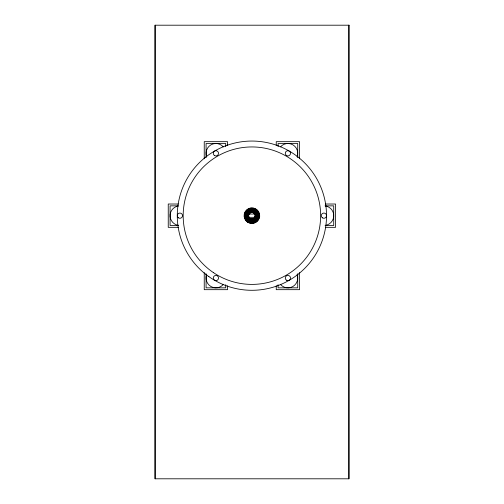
<?xml version="1.0" encoding="UTF-8"?>
<svg xmlns="http://www.w3.org/2000/svg" width="504" height="504" viewBox="0 0 504 504"><rect width="100%" height="100%" fill="white"/><g stroke="black" fill="none" stroke-linecap="round" stroke-linejoin="round"><path stroke-width="0.76" d="M204.246 158.754L204.252 141.668L227.556 141.668L227.556 145.549M206.086 157.639L206.086 143.501L225.716 143.501L225.716 146.645M178.347 204.019L168.248 204.019L168.248 227.323L178.347 227.323M325.458 204.019L335.557 204.019L335.557 227.329L325.458 227.329M177.937 205.852L170.081 205.852L170.081 225.49L177.937 225.49M325.08 205.859L333.717 205.859L333.717 225.49L325.08 225.49M248.434 214.036L255.371 214.036M248.434 217.312L255.371 217.312M348.844 25.2L348.844 478.8M299.559 158.754L299.552 141.668L276.249 141.668L276.249 145.549M299.552 272.588L299.552 289.674L276.249 289.68L276.249 285.793M297.719 157.639L297.719 143.501L278.088 143.501L278.088 146.645M297.719 273.704L297.719 287.841L278.082 287.841L278.082 284.703M227.556 285.793L227.556 289.68L204.252 289.68L204.246 272.588M225.716 284.703L225.716 287.841L206.086 287.847L206.086 273.71M155.156 25.2L155.156 478.8M280.482 146.891A9.815 9.815 0 0 1 297.102 156.75M206.703 156.75A9.815 9.815 0 0 1 223.322 146.891M223.322 284.458A9.815 9.815 0 0 1 206.703 274.598M297.102 274.592A9.815 9.815 0 0 1 280.482 284.458M178.504 225.389A9.815 9.815 0 0 1 178.504 205.953M325.3 205.953A9.815 9.815 0 0 1 325.3 225.389M349.007 25.2L154.993 25.2L154.993 478.8L349.007 478.8L349.007 25.2M286.436 155.49A2.621 2.621 0 0 0 290.512 153.506A2.621 2.621 0 0 0 286.757 150.967A2.621 2.621 0 0 0 286.436 155.49M214.591 155.585A2.621 2.621 0 0 0 218.522 153.317A2.621 2.621 0 0 0 214.591 151.049A2.621 2.621 0 0 0 214.591 155.585M214.433 280.192A2.621 2.621 0 0 0 218.516 278.214A2.621 2.621 0 0 0 214.761 275.675A2.621 2.621 0 0 0 214.433 280.192M286.436 280.192A2.621 2.621 0 0 0 290.512 278.208A2.621 2.621 0 0 0 286.757 275.669A2.621 2.621 0 0 0 286.436 280.192M178.435 217.841A2.621 2.621 0 0 0 182.511 215.857A2.621 2.621 0 0 0 178.756 213.318A2.621 2.621 0 0 0 178.435 217.841M322.434 217.841A2.621 2.621 0 0 0 326.516 215.857A2.621 2.621 0 0 0 322.755 213.318A2.621 2.621 0 0 0 322.434 217.841M213.381 272.588A68.727 68.727 0 0 0 320.456 220.576A68.727 68.727 0 0 0 221.873 153.852A68.727 68.727 0 0 0 213.381 272.588M250.066 218.389A3.276 3.276 0 0 0 255.169 215.907A3.276 3.276 0 0 0 250.469 212.726A3.276 3.276 0 0 0 250.066 218.389M247.521 222.151A7.825 7.825 0 0 0 259.705 216.229A7.825 7.825 0 0 0 248.485 208.637A7.825 7.825 0 0 0 247.521 222.151M247.678 221.911A7.528 7.528 0 0 0 259.415 216.21A7.528 7.528 0 0 0 248.611 208.902A7.528 7.528 0 0 0 247.678 221.911M247.836 221.678A7.251 7.251 0 0 0 259.132 216.191A7.251 7.251 0 0 0 248.737 209.154A7.251 7.251 0 0 0 247.836 221.678M247.993 221.451A6.98 6.98 0 0 0 258.867 216.172A6.98 6.98 0 0 0 248.85 209.393A6.98 6.98 0 0 0 247.993 221.451M248.138 221.237A6.716 6.716 0 0 0 258.602 216.153A6.716 6.716 0 0 0 248.97 209.632A6.716 6.716 0 0 0 248.138 221.237M248.277 221.029A6.47 6.47 0 0 0 258.35 216.134A6.47 6.47 0 0 0 249.077 209.853A6.47 6.47 0 0 0 248.277 221.029M248.415 220.828A6.224 6.224 0 0 0 258.111 216.115A6.224 6.224 0 0 0 249.184 210.073A6.224 6.224 0 0 0 248.415 220.828M248.541 220.639A5.998 5.998 0 0 0 257.884 216.103A5.998 5.998 0 0 0 249.285 210.281A5.998 5.998 0 0 0 248.541 220.639M248.667 220.456A5.777 5.777 0 0 0 257.664 216.084A5.777 5.777 0 0 0 249.379 210.477A5.777 5.777 0 0 0 248.667 220.456M248.787 220.279A5.563 5.563 0 0 0 257.45 216.071A5.563 5.563 0 0 0 249.474 210.672A5.563 5.563 0 0 0 248.787 220.279M248.9 220.116A5.361 5.361 0 0 0 257.248 216.058A5.361 5.361 0 0 0 249.562 210.848A5.361 5.361 0 0 0 248.9 220.116M249.007 219.952A5.172 5.172 0 0 0 257.059 216.04A5.172 5.172 0 0 0 249.644 211.025A5.172 5.172 0 0 0 249.007 219.952M249.108 219.801A4.99 4.99 0 0 0 256.876 216.027A4.99 4.99 0 0 0 249.726 211.189A4.99 4.99 0 0 0 249.108 219.801M249.203 219.662A4.813 4.813 0 0 0 256.706 216.014A4.813 4.813 0 0 0 249.801 211.34A4.813 4.813 0 0 0 249.203 219.662M249.297 219.523A4.649 4.649 0 0 0 256.542 216.008A4.649 4.649 0 0 0 249.871 211.491A4.649 4.649 0 0 0 249.297 219.523M249.379 219.398A4.498 4.498 0 0 0 256.391 215.996A4.498 4.498 0 0 0 249.934 211.63A4.498 4.498 0 0 0 249.379 219.398M249.461 219.278A4.353 4.353 0 0 0 256.246 215.983A4.353 4.353 0 0 0 249.997 211.756A4.353 4.353 0 0 0 249.461 219.278M249.537 219.171A4.221 4.221 0 0 0 256.114 215.977A4.221 4.221 0 0 0 250.06 211.875A4.221 4.221 0 0 0 249.537 219.171M249.606 219.064A4.095 4.095 0 0 0 255.988 215.964A4.095 4.095 0 0 0 250.11 211.989A4.095 4.095 0 0 0 249.606 219.064M249.732 218.881A3.875 3.875 0 0 0 255.767 215.951A3.875 3.875 0 0 0 250.211 212.19A3.875 3.875 0 0 0 249.732 218.881M249.789 218.799A3.774 3.774 0 0 0 255.667 215.945A3.774 3.774 0 0 0 250.255 212.279A3.774 3.774 0 0 0 249.789 218.799M249.883 218.66A3.604 3.604 0 0 0 255.496 215.933A3.604 3.604 0 0 0 250.324 212.43A3.604 3.604 0 0 0 249.883 218.66M249.959 218.547A3.471 3.471 0 0 0 255.364 215.92A3.471 3.471 0 0 0 250.387 212.549A3.471 3.471 0 0 0 249.959 218.547M250.009 218.465A3.377 3.377 0 0 0 255.27 215.914A3.377 3.377 0 0 0 250.425 212.638A3.377 3.377 0 0 0 250.009 218.465M208.939 276.683A74.617 74.617 0 0 0 326.22 222.377A74.617 74.617 0 0 0 220.55 147.962A74.617 74.617 0 0 0 208.939 276.683"/></g></svg>
